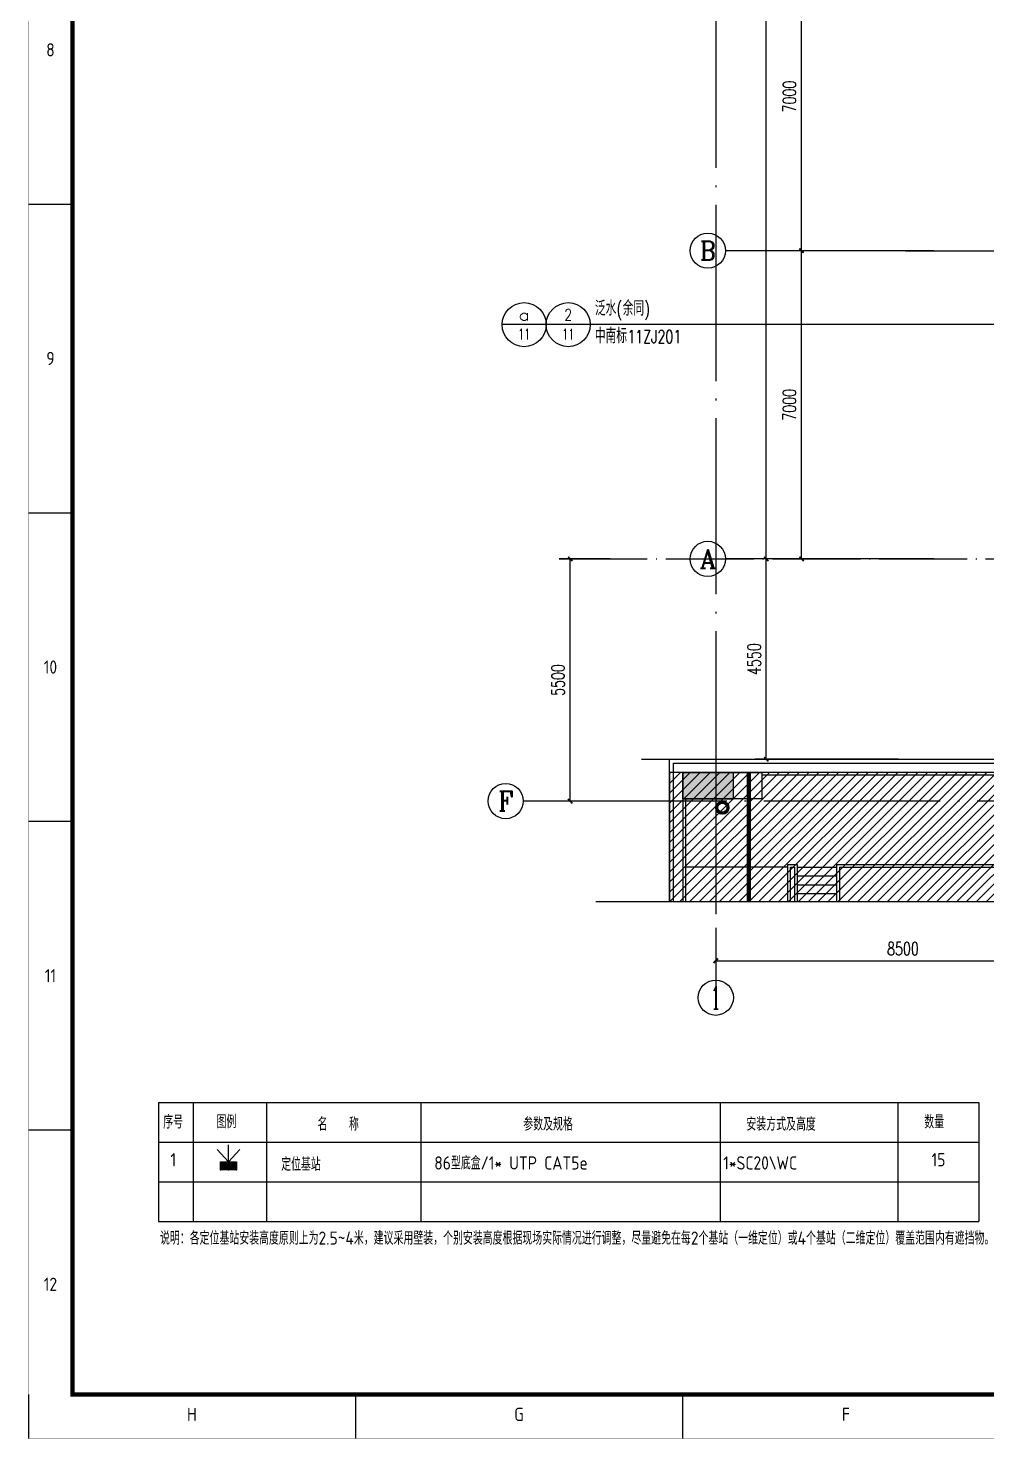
# Model space of a CAD drawing. Extents: x -93062 to 326984, y -142534 to 91021.
# Drawn here: x 124679 to 146443, y 6891 to 38924 of the extents above; entities that cross this region are included whole.
import ezdxf
from ezdxf.enums import TextEntityAlignment as Align

# ---------------------------------------------------------------- set-up
doc = ezdxf.new("R2010")
doc.units = 0
doc.header["$LTSCALE"] = 1000
doc.header["$MEASUREMENT"] = 0
doc.linetypes.add('CENTER', pattern=[50.8, 31.75, -6.35, 6.35, -6.35])
doc.linetypes.add('DOTE', pattern=[2.42, 2, -0.2, 0.02, -0.2])
doc.layers.get('0').update_dxf_attribs({"color": 8})
doc.layers.get('Defpoints').update_dxf_attribs({"color": 8})
for name, color, linetype in [('-人员定位', 6, 'Continuous'), ('-人员定位标注', 4, 'Continuous'), ('AXIS', 8, 'Continuous'), ('AXIS_TEXT', 8, 'Continuous'), ('COLUMN', 8, 'Continuous'), ('DIM_ELEV', 8, 'Continuous'), ('DIM_IDEN', 8, 'Continuous'), ('DIM_SYMB', 8, 'Continuous'), ('DOTE', 8, 'DOTE'), ('EQUIPMENT', 8, 'Continuous'), ('GROUND', 8, 'Continuous'), ('HANDRAIL', 8, 'FENCELINE1'), ('PROFILED STEEL SHEET', 8, 'Continuous'), ('PUB_DIM', 8, 'Continuous'), ('PUB_HATCH', 8, 'Continuous'), ('PUB_TEXT', 8, 'Continuous'), ('STAIR', 8, 'Continuous'), ('TEXT', 8, 'Continuous')]:
    doc.layers.add(name, color=color, linetype=linetype)
doc.styles.add('-GBCBIGGBENOR', font='gbenor.shx', dxfattribs={"width": 0.7, "bigfont": 'gbcbig.shx'})
doc.styles.add('_TCH_AXIS', font='COMPLEX', dxfattribs={"bigfont": 'GBCBIG'})
doc.styles.add('_TCH_DIM', font='SIMPLEX', dxfattribs={"bigfont": 'GBCBIG'})
doc.styles.add('_TCH_DIM_T3', font='SIMPLEX', dxfattribs={"width": 0.705882, "bigfont": 'GBCBIG'})
doc.styles.add('_TCH_LABEL', font='COMPLEX', dxfattribs={"bigfont": 'GBCBIG'})
doc.styles.add('COMPLEX', font='COMPLEX')
doc.styles.add('HZTXT', font='geditxt.shx', dxfattribs={"width": 0.8, "bigfont": 'hztxt1.shx'})
doc.styles.get("Standard").update_dxf_attribs({"font": 'gbenor.shx', "bigfont": 'gbcbig.shx'})
doc.styles.add('TK', font='GEDITXT.SHX', dxfattribs={"width": 0.85, "height": 3.5, "bigfont": 'DXT.SHX'})
doc.linetypes.add('FENCELINE1', pattern='A,0.25,-0.1,[133,ltypeshp.shx,S=0.1,R=0,X=-0.1,Y=0],-0.1,1', length=1.45)
doc.dimstyles.new('_TCH_ARCH&&100', dxfattribs={"dimtxt": 297.5, "dimasz": 100, "dimexe": 250, "dimexo": 300, "dimgap": 126.25, "dimtad": 1, "dimdec": 0, "dimzin": 0, "dimdsep": 46, "dimtxsty": '_TCH_DIM_T3', "dimblk": 'ARCHTICK', "dimcen": 0.09, "dimazin": 2, "dimtfac": 1, "dimtdec": 0, "dimtix": 1, "dimtmove": 2, "dimatfit": 3, "dimfxl": 1, "dimtolj": 1, "dimtzin": 0, "dimarcsym": 0})

# ---------------------------------------------------------------- blocks, each defined once
blk = doc.blocks.new('GEDI_WK_A1_V')
at = {"color": 3}
for p, q in [((0, 280.33), (10, 280.33)), ((0, 210.25), (10, 210.25)), ((0, 140.17), (10, 140.17)), ((0, 70.08), (10, 70.08)), ((0, 10), (0, 0)), ((74.25, 10), (74.25, 0)), ((148.5, 10), (148.5, 0))]:
    blk.add_line(p, q, dxfattribs=at)
for points, const_width in [([(0, 841), (0, 0), (594, 0), (594, 841)], 0.1), ([(10, 816), (10, 10), (584, 10), (584, 816)], 1)]:
    blk.add_lwpolyline(points, close=True, dxfattribs=dict(at, const_width=const_width))
for s, p in [('8', (5, 315.38)), ('9', (5, 245.29)), ('10', (5, 175.21)), ('11', (5, 105.12)), ('12', (5, 35.04))]:
    blk.add_text(s, height=3, dxfattribs=at).set_placement(p, align=Align.MIDDLE)
for s, p in [('H', (37.12, 4)), ('G', (111.38, 4)), ('F', (185.62, 4))]:
    blk.add_text(s, height=3, dxfattribs=at).set_placement(p, align=Align.CENTER)
blk = doc.blocks.new('A$C711966D6')
blk.add_blockref('GEDI_WK_A1_V', (0, 0))
at = {"style": 'TK', "width": 0.85}
for tag, height, p in [('PROJECTNAME', 4.75, (529, 44)), ('PHASE', 4, (571, 44)), ('DRAWINGNAME', 4.75, (539, 31))]:
    blk.add_attdef(tag, text='', height=height, dxfattribs=at).set_placement(p, align=Align.MIDDLE_CENTER)
for tag, p, height in [('APPROVE', (416, 32.75), 3.5), ('DESIGN', (461, 32.75), 3.5), ('REVIEW1', (416, 25.75), 3.5), ('DRAW', (461, 25.75), 3.5), ('DRAWINGNUMBER', (511, 18.5), 4), ('REVIEW2', (416, 18.75), 3.5), ('PROPORTION', (461, 18.75), 3.5), ('CHECK', (416, 11.75), 3.5), ('DATE', (461, 11.75), 3.5), ('VERSION', (577, 11.75), 3.5)]:
    blk.add_attdef(tag, p, '', height=height, dxfattribs=at)
blk = doc.blocks.new('是飞洒发时')
at = {"xscale": 100, "yscale": 100, "zscale": 100}
blk.add_blockref('A$C711966D6', (0, 0), dxfattribs=at)
blk = doc.blocks.new('_AXISO')
blk.add_circle((0, 0), 0.5)
at = {"layer": 'AXIS_TEXT', "style": 'COMPLEX', "width": 1.041667}
blk.add_attdef('A', text='', height=0.56, dxfattribs=at).set_placement((-0.25, -0.28), (0.25, -0.28), align=Align.FIT)
blk = doc.blocks.new('_ArchTick')
at = {"color": 0, "linetype": 'ByBlock', "const_width": 0.4}
blk.add_lwpolyline([(-0.5, -0.5), (0.5, 0.5)], dxfattribs=at)
blk = doc.blocks.new('*D1590')
at = {"layer": 'Defpoints', "color": 0, "transparency": 16777216}
for p in [(0, -2876), (8500, -2876), (8500, -3627)]:
    blk.add_point(p, dxfattribs=at)
at = {"layer": 'PUB_DIM', "color": 0, "lineweight": -2, "transparency": 16777216}
for p, q in [((0, -3176), (0, -3877)), ((8500, -3176), (8500, -3877)), ((0, -3627), (8500, -3627))]:
    blk.add_line(p, q, dxfattribs=at)
at = {"layer": 'PUB_DIM', "color": 0, "lineweight": -2, "transparency": 16777216, "xscale": 100, "yscale": 100, "zscale": 100, "rotation": 180}
blk.add_blockref('_ArchTick', (0, -3627), dxfattribs=at)
at = {"layer": 'PUB_DIM', "color": 0, "lineweight": -2, "transparency": 16777216, "xscale": 100, "yscale": 100, "zscale": 100}
blk.add_blockref('_ArchTick', (8500, -3627), dxfattribs=at)
at = {"layer": 'PUB_DIM', "color": 0, "transparency": 16777216, "insert": (4250, -3352), "char_height": 297.5, "attachment_point": 5, "style": '_TCH_DIM_T3'}
blk.add_mtext('\\A1;8500', dxfattribs=at)
blk = doc.blocks.new('*D1591')
at = {"layer": 'Defpoints', "color": 0, "transparency": 16777216}
for p in [(8500, -2876), (19500, -2876), (19500, -3627)]:
    blk.add_point(p, dxfattribs=at)
at = {"layer": 'PUB_DIM', "color": 0, "lineweight": -2, "transparency": 16777216}
for p, q in [((8500, -3176), (8500, -3877)), ((19500, -3176), (19500, -3877)), ((8500, -3627), (19500, -3627))]:
    blk.add_line(p, q, dxfattribs=at)
at = {"layer": 'PUB_DIM', "color": 0, "lineweight": -2, "transparency": 16777216, "xscale": 100, "yscale": 100, "zscale": 100, "rotation": 180}
blk.add_blockref('_ArchTick', (8500, -3627), dxfattribs=at)
at = {"layer": 'PUB_DIM', "color": 0, "lineweight": -2, "transparency": 16777216, "xscale": 100, "yscale": 100, "zscale": 100}
blk.add_blockref('_ArchTick', (19500, -3627), dxfattribs=at)
at = {"layer": 'PUB_DIM', "color": 0, "transparency": 16777216, "insert": (14000, -3352), "char_height": 297.5, "attachment_point": 5, "style": '_TCH_DIM_T3'}
blk.add_mtext('\\A1;11000', dxfattribs=at)
blk = doc.blocks.new('*D1592')
at = {"layer": 'Defpoints', "color": 0, "transparency": 16777216}
for p in [(19500, -2876), (29200, -2876), (29200, -3627)]:
    blk.add_point(p, dxfattribs=at)
at = {"layer": 'PUB_DIM', "color": 0, "lineweight": -2, "transparency": 16777216}
for p, q in [((19500, -3176), (19500, -3877)), ((29200, -3176), (29200, -3877)), ((19500, -3627), (29200, -3627))]:
    blk.add_line(p, q, dxfattribs=at)
at = {"layer": 'PUB_DIM', "color": 0, "lineweight": -2, "transparency": 16777216, "xscale": 100, "yscale": 100, "zscale": 100, "rotation": 180}
blk.add_blockref('_ArchTick', (19500, -3627), dxfattribs=at)
at = {"layer": 'PUB_DIM', "color": 0, "lineweight": -2, "transparency": 16777216, "xscale": 100, "yscale": 100, "zscale": 100}
blk.add_blockref('_ArchTick', (29200, -3627), dxfattribs=at)
at = {"layer": 'PUB_DIM', "color": 0, "transparency": 16777216, "insert": (24350, -3352), "char_height": 297.5, "attachment_point": 5, "style": '_TCH_DIM_T3'}
blk.add_mtext('\\A1;9700', dxfattribs=at)
blk = doc.blocks.new('*D518')
at = {"layer": 'Defpoints', "color": 0, "transparency": 16777216}
for p in [(136984, 26872), (138192, 26872), (138192, 21372)]:
    blk.add_point(p, dxfattribs=at)
at = {"layer": 'PUB_DIM', "color": 0, "lineweight": -2, "transparency": 16777216}
for p, q in [((137892, 26872), (136734, 26872)), ((136984, 21372), (136984, 26872)), ((137892, 21372), (136734, 21372))]:
    blk.add_line(p, q, dxfattribs=at)
at = {"layer": 'PUB_DIM', "color": 0, "lineweight": -2, "transparency": 16777216, "xscale": 100, "yscale": 100, "zscale": 100}
for p, rotation in [((136984, 26872), 90), ((136984, 21372), 270)]:
    blk.add_blockref('_ArchTick', p, dxfattribs=dict(at, rotation=rotation))
at = {"layer": 'PUB_DIM', "color": 0, "transparency": 16777216, "insert": (136709, 24122), "char_height": 297.5, "attachment_point": 5, "rotation": 90, "style": '_TCH_DIM_T3'}
blk.add_mtext('\\A1;5500', dxfattribs=at)
blk = doc.blocks.new('*D1112')
at = {"layer": 'AXIS', "color": 0, "lineweight": -2, "transparency": 16777216}
for p, q in [((144437, 26872), (141187, 26872)), ((141437, 22322), (141437, 26872)), ((144437, 22322), (141187, 22322))]:
    blk.add_line(p, q, dxfattribs=at)
at = {"layer": 'Defpoints', "color": 0, "transparency": 16777216}
for p in [(141437, 26872), (144737, 26872), (144737, 22322)]:
    blk.add_point(p, dxfattribs=at)
at = {"layer": 'AXIS', "color": 0, "lineweight": -2, "transparency": 16777216, "xscale": 100, "yscale": 100, "zscale": 100}
for p, rotation in [((141437, 26872), 90), ((141437, 22322), 270)]:
    blk.add_blockref('_ArchTick', p, dxfattribs=dict(at, rotation=rotation))
at = {"layer": 'AXIS', "color": 0, "transparency": 16777216, "insert": (141162, 24597), "char_height": 297.5, "attachment_point": 5, "rotation": 90, "style": '_TCH_DIM_T3'}
blk.add_mtext('\\A1;4550', dxfattribs=at)
blk = doc.blocks.new('*D1113')
at = {"layer": 'AXIS', "color": 0, "lineweight": -2, "transparency": 16777216}
for p, q in [((144437, 81372), (141187, 81372)), ((141437, 26872), (141437, 81372)), ((144437, 26872), (141187, 26872))]:
    blk.add_line(p, q, dxfattribs=at)
at = {"layer": 'Defpoints', "color": 0, "transparency": 16777216}
for p in [(141437, 81372), (144737, 81372), (144737, 26872)]:
    blk.add_point(p, dxfattribs=at)
at = {"layer": 'AXIS', "color": 0, "lineweight": -2, "transparency": 16777216, "xscale": 100, "yscale": 100, "zscale": 100}
for p, rotation in [((141437, 81372), 90), ((141437, 26872), 270)]:
    blk.add_blockref('_ArchTick', p, dxfattribs=dict(at, rotation=rotation))
at = {"layer": 'AXIS', "color": 0, "transparency": 16777216, "insert": (141162, 54122), "char_height": 297.5, "attachment_point": 5, "rotation": 90, "style": '_TCH_DIM_T3'}
blk.add_mtext('\\A1;54500', dxfattribs=at)
blk = doc.blocks.new('*D1173')
at = {"layer": 'AXIS', "color": 0, "lineweight": -2, "transparency": 16777216}
for p, q in [((145237, 33872), (141987, 33872)), ((142237, 26872), (142237, 33872)), ((145237, 26872), (141987, 26872))]:
    blk.add_line(p, q, dxfattribs=at)
at = {"layer": 'Defpoints', "color": 0, "transparency": 16777216}
for p in [(142237, 33872), (145537, 33872), (145537, 26872)]:
    blk.add_point(p, dxfattribs=at)
at = {"layer": 'AXIS', "color": 0, "lineweight": -2, "transparency": 16777216, "xscale": 100, "yscale": 100, "zscale": 100}
for p, rotation in [((142237, 33872), 90), ((142237, 26872), 270)]:
    blk.add_blockref('_ArchTick', p, dxfattribs=dict(at, rotation=rotation))
at = {"layer": 'AXIS', "color": 0, "transparency": 16777216, "insert": (141962, 30372), "char_height": 297.5, "attachment_point": 5, "rotation": 90, "style": '_TCH_DIM_T3'}
blk.add_mtext('\\A1;7000', dxfattribs=at)
blk = doc.blocks.new('*D1174')
at = {"layer": 'AXIS', "color": 0, "lineweight": -2, "transparency": 16777216}
for p, q in [((145237, 40872), (141987, 40872)), ((142237, 33872), (142237, 40872)), ((145237, 33872), (141987, 33872))]:
    blk.add_line(p, q, dxfattribs=at)
at = {"layer": 'Defpoints', "color": 0, "transparency": 16777216}
for p in [(142237, 40872), (145537, 40872), (145537, 33872)]:
    blk.add_point(p, dxfattribs=at)
at = {"layer": 'AXIS', "color": 0, "lineweight": -2, "transparency": 16777216, "xscale": 100, "yscale": 100, "zscale": 100}
for p, rotation in [((142237, 40872), 90), ((142237, 33872), 270)]:
    blk.add_blockref('_ArchTick', p, dxfattribs=dict(at, rotation=rotation))
at = {"layer": 'AXIS', "color": 0, "transparency": 16777216, "insert": (141962, 37372), "char_height": 297.5, "attachment_point": 5, "rotation": 90, "style": '_TCH_DIM_T3'}
blk.add_mtext('\\A1;7000', dxfattribs=at)
blk = doc.blocks.new('定位基站')
at = {"layer": '-人员定位', "ltscale": 0.01}
h = blk.add_hatch(color=256, dxfattribs=at)
h.dxf.hatch_style = 1
h.paths.add_polyline_path([(406524, 477798), (406524, 477617), (406162, 477617), (406162, 477798)])
at = {"layer": '-人员定位', "color": 6}
for p, q in [((406343, 477798), (406082, 478077)), ((406343, 477798), (406343, 478186)), ((406343, 477798), (406604, 478077)), ((406343, 477995), (406343, 477995)), ((406162, 477798), (406524, 477798)), ((406162, 477617), (406162, 477798)), ((406524, 477617), (406162, 477617)), ((406524, 477798), (406524, 477617))]:
    blk.add_line(p, q, dxfattribs=at)
for p in [(406162, 477617), (406343, 477798), (406343, 477617), (406524, 477617)]:
    blk.add_point(p, dxfattribs=at)
blk = doc.blocks.new('A$C5C1E2F63')
at = {"layer": 'AXIS'}
for p, q in [((34843, 0), (37217.5, 0)), ((-2097.5, 0), (-4369, 0)), ((0, -2876.1), (0, -4065.4)), ((8500, -2876.1), (8500, -4065.4)), ((19500, -2876.1), (19500, -4065.4)), ((29200, -2876.1), (29200, -4065.4))]:
    blk.add_line(p, q, dxfattribs=at)
ref = blk.add_blockref('_AXISO', (-4769, 0), dxfattribs=dict(at, xscale=800, yscale=800, zscale=800))
ref.add_attrib('A', 'F', dxfattribs={"layer": 'AXIS_TEXT', "height": 445.4, "style": '_TCH_AXIS'}).set_placement((-4938.7, -222.7), (-4599.3, -222.7), align=Align.FIT)
ref = blk.add_blockref('_AXISO', (37617.5, 0), dxfattribs=dict(at, xscale=800, yscale=800, zscale=800))
ref.add_attrib('A', 'F', dxfattribs={"layer": 'AXIS_TEXT', "height": 445.4, "style": '_TCH_AXIS'}).set_placement((37447.8, -222.7), (37787.2, -222.7), align=Align.FIT)
ref = blk.add_blockref('_AXISO', (0, -4465.4), dxfattribs=dict(at, xscale=800, yscale=800, zscale=800))
ref.add_attrib('A', '1', dxfattribs={"layer": 'AXIS_TEXT', "height": 514.7, "style": '_TCH_AXIS'}).set_placement((-110.3, -4722.8), (110.3, -4722.8), align=Align.FIT)
ref = blk.add_blockref('_AXISO', (8500, -4465.4), dxfattribs=dict(at, xscale=800, yscale=800, zscale=800))
ref.add_attrib('A', '2', dxfattribs={"layer": 'AXIS_TEXT', "height": 465.9, "style": '_TCH_AXIS'}).set_placement((8344.7, -4698.4), (8655.3, -4698.4), align=Align.FIT)
ref = blk.add_blockref('_AXISO', (19500, -4465.4), dxfattribs=dict(at, xscale=800, yscale=800, zscale=800))
ref.add_attrib('A', '3', dxfattribs={"layer": 'AXIS_TEXT', "height": 465.9, "style": '_TCH_AXIS'}).set_placement((19344.7, -4698.4), (19655.3, -4698.4), align=Align.FIT)
ref = blk.add_blockref('_AXISO', (29200, -4465.4), dxfattribs=dict(at, xscale=800, yscale=800, zscale=800))
ref.add_attrib('A', '4', dxfattribs={"layer": 'AXIS_TEXT', "height": 445.4, "style": '_TCH_AXIS'}).set_placement((29030.3, -4688.1), (29369.7, -4688.1), align=Align.FIT)
at = {"layer": 'PUB_DIM'}
for p1, p2, picture, middle in [((0, -2876.1), (8500, -2876.1), '*D1590', (4250, -3352.2)), ((8500, -2876.1), (19500, -2876.1), '*D1591', (14000, -3352.2)), ((19500, -2876.1), (29200, -2876.1), '*D1592', (24350, -3352.2))]:
    dim = blk.add_aligned_dim(p1=p1, p2=p2, distance=-751, dimstyle='_TCH_ARCH&&100', dxfattribs=at)
    dim.commit()
    dim.dimension.update_dxf_attribs({"geometry": picture, "text_midpoint": middle})
blk = doc.blocks.new('A$C3B157122')
at = {"layer": 'GROUND'}
h = blk.add_hatch(dxfattribs=at)
h.set_pattern_fill('ANSI31', color=256, scale=10)
h.set_pattern_definition([(45, (-251590.5, -244056.663), (-11.22532015, 11.22532015), [])])
h.paths.add_polyline_path([(4300, -4885, 1), (4000, -4885, 1)])
h.paths.add_polyline_path([(4250, -4885, 1), (4050, -4885, 1)], flags=16)
at = {"layer": 'PUB_HATCH'}
for points in [[(3250, -4685), (4400, -4685), (4400, -4085), (3250, -4085)], [(12200, -5085), (12800, -5085), (12800, -4085), (12200, -4085)], [(23200, -5085), (23800, -5085), (23800, -4085), (23200, -4085)], [(32900, -5085), (33500, -5085), (33500, -4085), (32900, -4085)]]:
    blk.add_hatch(color=256, dxfattribs=at).paths.add_polyline_path(points)
at = {"layer": 'COLUMN'}
for p, q in [((4400, -4085), (3250, -4085)), ((3250, -4085), (3250, -4685)), ((4400, -4685), (4400, -4085)), ((12800, -4085), (12200, -4085)), ((12200, -4085), (12200, -5085)), ((12800, -5085), (12800, -4085)), ((23800, -4085), (23200, -4085)), ((23200, -4085), (23200, -5085)), ((23800, -5085), (23800, -4085)), ((33500, -4085), (32900, -4085)), ((32900, -4085), (32900, -5085)), ((33500, -5085), (33500, -4085)), ((3250, -4685), (4400, -4685)), ((12200, -5085), (12800, -5085)), ((23200, -5085), (23800, -5085)), ((32900, -5085), (33500, -5085))]:
    blk.add_line(p, q, dxfattribs=at)
blk.add_lwpolyline([(3250, -4085), (5050, -4085), (5050, -4685), (3250, -4685)], close=True, dxfattribs=at)
at = {"layer": 'DIM_ELEV'}
for p, q in [((18542, -5800), (18242, -5500)), ((18242, -5500), (19783, -5500)), ((18542, -5800), (18842, -5500))]:
    blk.add_line(p, q, dxfattribs=at)
at = {"layer": 'DOTE', "ltscale": 2}
for p, q in [((4000, -3305), (4000, -9017)), ((12500, -3305), (12500, -9017)), ((23500, -3305), (23500, -9017)), ((33200, -3305), (33200, -9017)), ((38134, -4735), (0, -4735))]:
    blk.add_line(p, q, dxfattribs=at)
at = {"layer": 'EQUIPMENT', "linetype": 'CENTER', "ltscale": 0.02, "const_width": 100}
blk.add_lwpolyline([(4750, -4085), (4750, -7017)], dxfattribs=at)
at = {"layer": 'GROUND'}
for radius in [150, 100]:
    blk.add_circle((4150, -4885), radius, dxfattribs=at)
at = {"layer": 'HANDRAIL', "linetype": 'ByBlock', "ltscale": 0.4}
for p, q in [((37428, -4085), (5050, -4085)), ((3250, -4685), (3250, -7017)), ((5790, -6235), (5790, -7017)), ((6810, -6235), (6810, -7017))]:
    blk.add_line(p, q, dxfattribs=at)
at = {"layer": 'HANDRAIL', "ltscale": 0.4}
for p, q in [((37428, -4145), (5050, -4145)), ((3310, -4685), (3310, -7017))]:
    blk.add_line(p, q, dxfattribs=at)
for points in [[(5640, -7017), (5640, -6175), (5850, -6175), (5850, -7017)], [(6750, -7017), (6750, -6175), (37428, -6175)]]:
    blk.add_lwpolyline(points, dxfattribs=at)
at = {"layer": 'HANDRAIL', "linetype": 'ByBlock', "ltscale": 0.4}
for points in [[(5700, -7017), (5700, -6235), (5790, -6235)], [(5850, -6235), (6750, -6235)], [(6810, -6235), (37428, -6235)]]:
    blk.add_lwpolyline(points, dxfattribs=at)
at = {"layer": 'HANDRAIL', "color": 131, "ltscale": 0.4}
blk.add_lwpolyline([(14640, -7017), (14640, -6235)], dxfattribs=at)
at = {"layer": 'HANDRAIL', "color": 131, "linetype": 'ByBlock', "ltscale": 0.4}
blk.add_lwpolyline([(14700, -7017), (14700, -6235)], dxfattribs=at)
at = {"layer": 'PROFILED STEEL SHEET'}
for points in [[(2950, -7017), (2950, -3785), (37428, -3785)], [(3040, -7017), (3040, -3875), (37428, -3875)]]:
    blk.add_lwpolyline(points, dxfattribs=at)
at = {"layer": 'STAIR'}
for p, q in [((5640, -6235), (3310, -6235)), ((5850, -6235), (6750, -6235)), ((5850, -6435), (6750, -6435)), ((5850, -6635), (6750, -6635)), ((5850, -6835), (6750, -6835))]:
    blk.add_line(p, q, dxfattribs=at)
blk.add_blockref('A$C5C1E2F63', (4000, -4735))
at = {"layer": 'PUB_TEXT', "style": '_TCH_DIM', "width": 0.705882}
blk.add_text('11.000', height=297.5, dxfattribs=at).set_placement((18793, -5395))
at = {"layer": 'TEXT', "style": 'HZTXT', "width": 0.8}
blk.add_text('参观走道', height=525, dxfattribs=at).set_placement((14646, -5750))

msp = doc.modelspace()

# ---------------------------------------------------------------- hatches: boundary and pattern name
h = msp.add_hatch()
h.set_pattern_fill('ANSI31', color=256, scale=100)
h.set_pattern_definition([(45, (181223.65, 0), (-112.2532, 112.2532), [])])
h.paths.add_polyline_path([(139239.4, 19090.6), (173717.2, 19090.6), (173717.2, 22022.1), (139239.4, 22022.1)])

# ---------------------------------------------------------------- linework, layer by layer
at = {"layer": '-人员定位标注'}
for p, q in [((127638.5, 14527), (127638.5, 11827)), ((127638.5, 14527), (146259, 14527)), ((128423.3, 14527), (128423.3, 11827)), ((130091.6, 14527), (130091.6, 11827)), ((133596.3, 14527), (133596.3, 11827)), ((140392.6, 14527), (140392.6, 11827)), ((144421, 14527), (144421, 11827)), ((146259, 14527), (146259, 11827)), ((127638.5, 13627), (146259, 13627)), ((127638.5, 12727), (146259, 12727)), ((127638.5, 11827), (146259, 11827))]:
    msp.add_line(p, q, dxfattribs=at)
msp.add_lwpolyline([(139239.4, 19090.6), (173717.2, 19090.6), (173717.2, 22022.1), (139239.4, 22022.1)], close=True)
at = {"layer": 'AXIS'}
for p, q in [((143403, 33872.1), (140508.5, 33872.1)), ((143403, 26872.1), (140508.5, 26872.1))]:
    msp.add_line(p, q, dxfattribs=at)
at = {"layer": 'DIM_IDEN'}
for p, q in [((136440, 32192), (135440, 32192)), ((137440, 32192), (136440, 32192)), ((141313.9, 32192), (137440, 32192)), ((147789.4, 32192), (141313.9, 32192))]:
    msp.add_line(p, q, dxfattribs=at)
for centre in [(135940, 32192), (136940, 32192)]:
    msp.add_circle(centre, 500, dxfattribs=at)
at = {"layer": 'DIM_SYMB'}
msp.add_lwpolyline([(137564.2, 19090.6), (155528.2, 19090.6), (155604.6, 19300.6), (155678.7, 18880.6), (155753.2, 19090.6), (173717.2, 19090.6)], dxfattribs=at)
at = {"layer": 'DOTE', "ltscale": 2}
msp.add_line((140289.4, 83312), (140289.4, 19595.7), dxfattribs=at)
at = {"layer": 'DOTE'}
for p, q in [((144600.9, 33872.1), (173506.9, 33872.1)), ((136734.2, 26872.1), (173506.9, 26872.1)), ((138603.5, 22322.1), (175371.5, 22322.1)), ((144600.9, 22322.1), (173506.9, 22322.1))]:
    msp.add_line(p, q, dxfattribs=at)

# ---------------------------------------------------------------- block references
at = {"layer": '-人员定位'}
msp.add_blockref('定位基站', (-277116.7, -464618.5), dxfattribs=at)
for name, p in [('是飞洒发时', (124684, 6896)), ('A$C3B157122', (136289.2, 26107.6))]:
    msp.add_blockref(name, p)
at = {"layer": 'AXIS'}
ref = msp.add_blockref('_AXISO', (140108.5, 33872.1), dxfattribs=dict(at, xscale=800, yscale=800, zscale=800))
ref.add_attrib('A', 'B', dxfattribs={"layer": 'AXIS_TEXT', "height": 435.3, "style": '_TCH_AXIS'}).set_placement((139932.3, 33654.4), (140284.7, 33654.4), align=Align.FIT)
ref = msp.add_blockref('_AXISO', (140108.5, 26872.1), dxfattribs=dict(at, xscale=800, yscale=800, zscale=800))
ref.add_attrib('A', 'A', dxfattribs={"layer": 'AXIS_TEXT', "height": 425.2, "style": '_TCH_AXIS'}).set_placement((139926.3, 26659.5), (140290.7, 26659.5), align=Align.FIT)

# ---------------------------------------------------------------- texts
at = {"layer": '-人员定位标注', "style": '-GBCBIGGBENOR'}
for s, p in [('序号', (127745.2, 13936.4)), ('图例', (128954.1, 13942.7)), ('名   称', (131249.6, 13887)), ('参数及规格', (135918.8, 13887)), ('安装方式及高度', (140984.8, 13887)), ('数量', (145025, 13936.4)), ('1', (127909.9, 13078.4)), ('定位基站', (130421.3, 12975.4)), ('86型底盒/1* UTP CAT5e', (133898.1, 13004.8)), ('1*SC20\\WC', (140458.6, 13005.2)), ('15', (145189.8, 13078.4)), ('说明：各定位基站安装高度原则上为2.5~4米，建议采用壁装，个别安装高度根据现场实际情况进行调整，尽量避免在每2个基站（一维定位）或4个基站（二维定位）覆盖范围内有遮挡物。', (127670.8, 11298.3))]:
    msp.add_text(s, height=300, dxfattribs=at).set_placement(p)
at = {"layer": 'PUB_TEXT', "style": '_TCH_DIM'}
for s, p in [('泛水', (137545, 32396.2)), ('余同', (138176.5, 32396.2)), ('中南标', (137545, 31770.5))]:
    msp.add_text(s, height=337.59, dxfattribs=at).set_placement(p)
at = {"layer": 'PUB_TEXT', "style": '_TCH_DIM', "width": 0.705882}
for s, p in [('(', (138036.5, 32396.2)), (')', (138668, 32396.2)), ('11ZJ201', (138282.2, 31770.5))]:
    msp.add_text(s, height=297.5, dxfattribs=at).set_placement(p)
at = {"layer": 'PUB_TEXT', "style": '_TCH_LABEL', "width": 1.5}
msp.add_text('a', height=245.2, dxfattribs=at).set_placement((135808.6, 32286.9), (136071.4, 32286.9), align=Align.FIT)
at = {"layer": 'PUB_TEXT', "style": '_TCH_LABEL'}
for s, height, p, p2 in [('2', 261, (136853, 32284.5), (137027, 32284.5)), ('11', 242.02, (135801.7, 31854.6), (136078.3, 31854.6)), ('11', 242.02, (136801.7, 31854.6), (137078.3, 31854.6))]:
    msp.add_text(s, height=height, dxfattribs=at).set_placement(p, p2, align=Align.FIT)

# ---------------------------------------------------------------- dimensions: what is measured, and where the dimension line sits
at = {"layer": 'AXIS'}
for p1, p2, picture, middle in [((144737.5, 26872.1), (144737.5, 81372.1), '*D1113', (141162.5, 54122.1)), ((145537.5, 33872.1), (145537.5, 40872.1), '*D1174', (141962.5, 37372.1)), ((145537.5, 26872.1), (145537.5, 33872.1), '*D1173', (141962.5, 30372.1)), ((144737.5, 22322.1), (144737.5, 26872.1), '*D1112', (141162.5, 24597.1))]:
    dim = msp.add_aligned_dim(p1=p1, p2=p2, distance=3300, dimstyle='_TCH_ARCH&&100', dxfattribs=at)
    dim.commit()
    dim.dimension.update_dxf_attribs({"geometry": picture, "text_midpoint": middle})
at = {"layer": 'PUB_DIM'}
dim = msp.add_aligned_dim(p1=(138191.9, 21372.1), p2=(138191.9, 26872.1), distance=1207.7, dimstyle='_TCH_ARCH&&100', dxfattribs=at)
dim.commit()
dim.dimension.update_dxf_attribs({"geometry": '*D518', "text_midpoint": (136709.2, 24122.1)})

doc.saveas('drawing.dxf')
